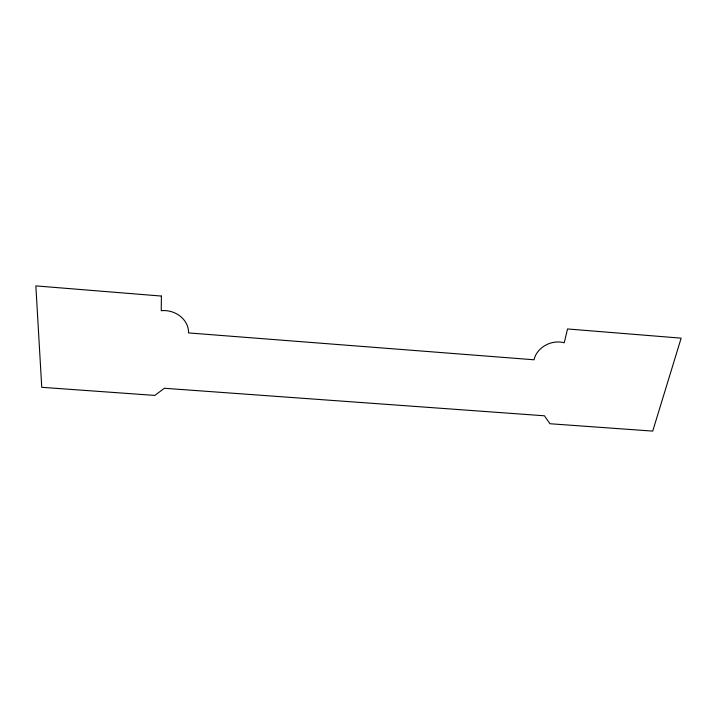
<?xml version="1.0" encoding="UTF-8"?>
<svg xmlns="http://www.w3.org/2000/svg" width="717" height="717" viewBox="0 0 717 717"><rect width="100%" height="100%" fill="white"/><g stroke="black" fill="none" stroke-linecap="round" stroke-linejoin="round"><path stroke-width="1.08" d="M161.406 296.067L161.244 310.694A23.15 19.924 15.3 0 1 188.535 332.921L534.031 359.782A22.227 18.57 -21.4 0 1 564.225 342.78L567.55 328.96L681.15 338.155L652.721 431.105L549.966 423.738L544.427 415.788L164.39 388.273L154.818 395.417L41.747 387.314L35.85 285.895L161.406 296.067"/></g></svg>
